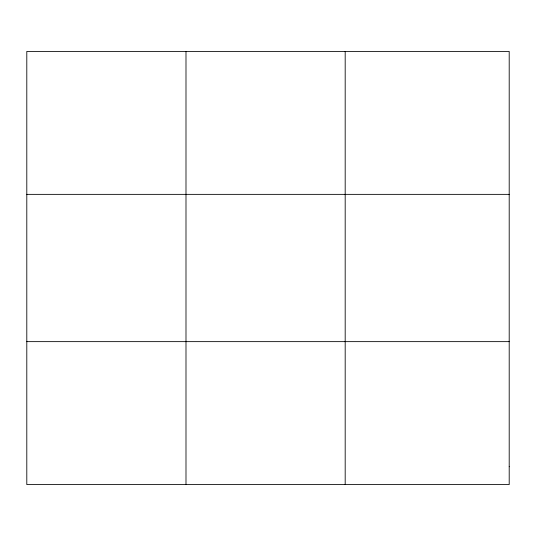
<?xml version="1.0" encoding="UTF-8"?>
<svg xmlns="http://www.w3.org/2000/svg" width="536" height="536" viewBox="0 0 536 536"><rect width="100%" height="100%" fill="white"/><g stroke="black" fill="none" stroke-linecap="round" stroke-linejoin="round"><path stroke-width="0.8" d="M185.992 51.416L185.992 484.584M345.184 51.416L345.184 484.584M26.8 194.36L509.2 194.36M26.8 341.64L509.2 341.64M509.2 466.715L509.2 484.584L26.8 484.584L26.8 51.416L509.2 51.416L509.2 466.715"/></g></svg>
